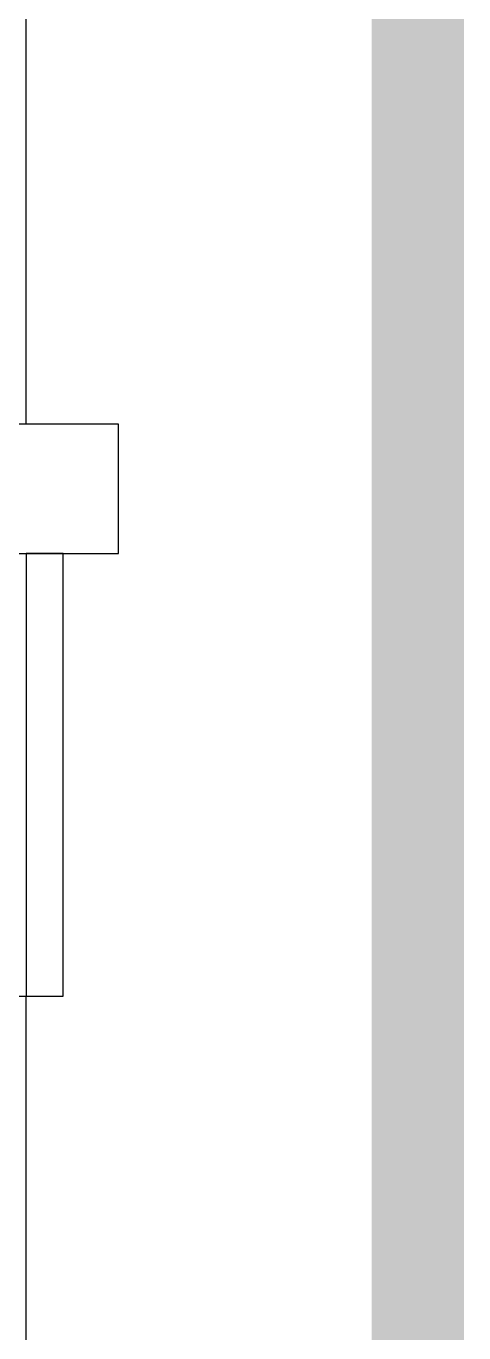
# Model space of a CAD drawing. Header units: millimetres. Extents: x -38475 to 94728, y -31127 to 90245.
# Drawn here: x 52724 to 55098, y 52370 to 59453 of the extents above; entities that cross this region are included whole.
import ezdxf

# ---------------------------------------------------------------- set-up
doc = ezdxf.new("R2010")
doc.units = ezdxf.units.MM
doc.linetypes.add('HIDDEN', pattern=[9.524999999999995, 6.349999999999998, -3.174999999999998])
doc.layers.add('e-plan', color=9, linetype='Continuous')
doc.layers.add('구역', color=5, linetype='Continuous')

# ---------------------------------------------------------------- blocks, each defined once
blk = doc.blocks.new('Xref-지하2층')
at = {"layer": 'e-plan', "linetype": 'Continuous'}
for p, q in [((56249.99999999994, 69200.00000000006), (56249.99999999988, 78600.00000000052)), ((56050, 66100.0000000457), (56250, 66100.0000000457)), ((56250, 62799.9999999961), (56250, 66100.0000000457))]:
    blk.add_line(p, q, dxfattribs=at)
at = {"layer": 'e-plan'}
for points in [[(56050, 68500.00000000006), (56750, 68500.00000000006), (56750, 69200.00000000006), (56050, 69200.00000000006)], [(56250, 66100.0000000457), (56450, 66100.0000000457), (56450, 68500.00000000006), (56250, 68500.00000000006)]]:
    blk.add_lwpolyline(points, close=True, dxfattribs=at)
blk = doc.blocks.new('A$C61602750')
at = {"layer": 'e-plan'}
blk.add_blockref('Xref-지하2층', (-3525.000000000218, -11905.00000004651), dxfattribs=at)

msp = doc.modelspace()

# ---------------------------------------------------------------- linework, layer by layer
at = {"layer": '구역', "color": 7, "linetype": 'HIDDEN', "ltscale": 2, "const_width": 500}
msp.add_lwpolyline([(-21020.10272617388, 71751.82356122794), (-21020.10272617388, 47997.73678019637), (-10974.65036977531, 47997.73678019637), (-10974.65036977531, 45891.13562621566), (54847.65729234082, 45891.13562621566), (54847.65729234082, 71751.82356122794)], close=True, dxfattribs=at)

# ---------------------------------------------------------------- block references
at = {"layer": 'e-plan'}
msp.add_blockref('A$C61602750', (0, 0), dxfattribs=at)

doc.saveas('drawing.dxf')
